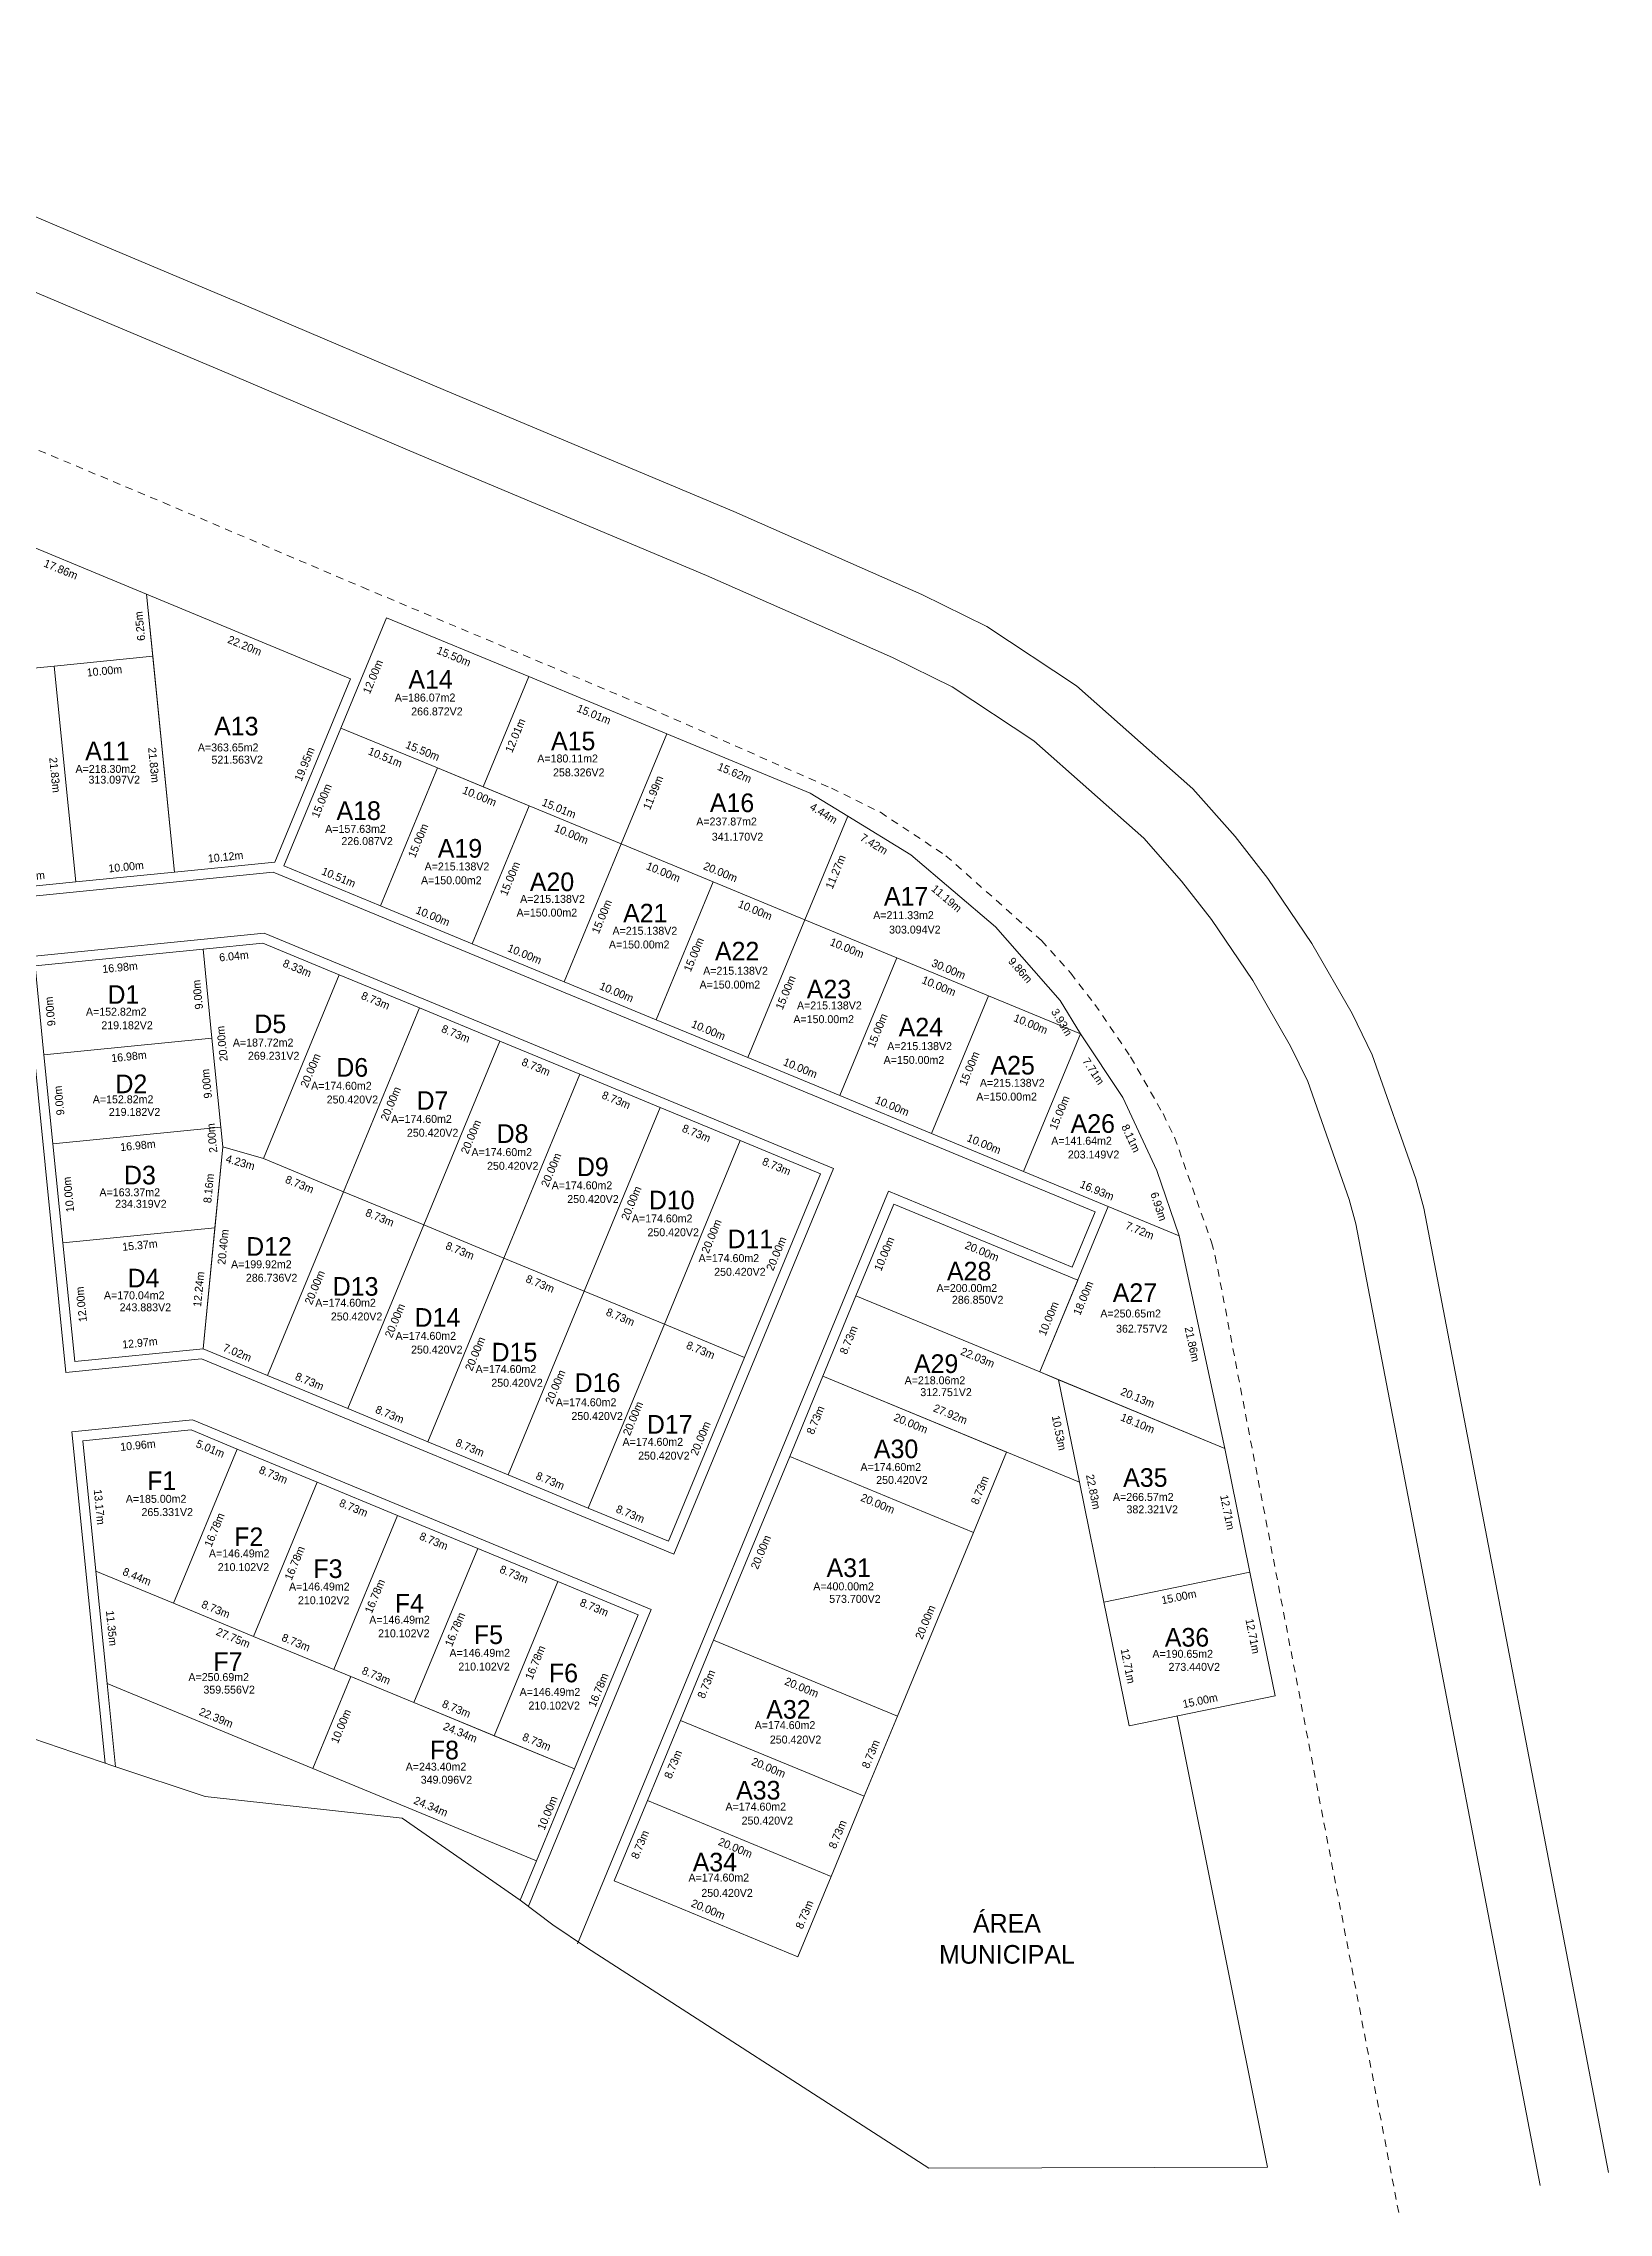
# Model space of a CAD drawing. Header units: metres. Extents: x 20 to 275, y 16 to 253.
# Drawn here: x 117.9 to 275.4, y 16.4 to 234.6 of the extents above; entities that cross this region are included whole.
import ezdxf
from ezdxf.enums import TextEntityAlignment as Align

# ---------------------------------------------------------------- set-up
doc = ezdxf.new("R2010")
doc.units = ezdxf.units.M
doc.linetypes.add('JIS_02_0.7', pattern=[1.35, 0.75, -0.6])
for name, color, linetype, lineweight in [('ACER', 250, 'Continuous', 9), ('CA 4', 250, 'Continuous', 5), ('DERECHO DE VIA', 250, 'JIS_02_0.7', 5), ('LIMITE', 250, 'Continuous', 9), ('LOTES', 250, 'Continuous', 9), ('NOMENCLATURA', 16, 'Continuous', 5)]:
    doc.layers.add(name, color=color, linetype=linetype, lineweight=lineweight)
doc.styles.get("Standard").update_dxf_attribs({"font": ''})
doc.styles.get('Standard').set_extended_font_data('Caviar Dreams')

msp = doc.modelspace()

# ---------------------------------------------------------------- linework, layer by layer
at = {"layer": 'ACER'}
for p, q in [((115.98, 142.69), (140.11, 145.1)), ((140.11, 145.1), (197.37, 121.42)), ((120.16, 100.89), (115.98, 142.69)), ((197.37, 121.42), (181.32, 82.63)), ((133.8, 102.27), (120.16, 100.89)), ((181.32, 82.63), (133.8, 102.27)), ((124.3, 69.64), (125.15, 61.24)), ((165.86, 47.85), (167.49, 51.79))]:
    msp.add_line(p, q, dxfattribs=at)
for points in [[(171.64, 43.45), (202.92, 119.15), (221.4, 111.51), (223.7, 117.05), (141.02, 151.22), (28.24, 139.96), (27.67, 141.38), (28.62, 145.76), (63.98, 234.58)], [(166.68, 47.22), (179.03, 77.08), (132.9, 96.15), (120.76, 94.93), (124.1, 61.6)]]:
    msp.add_lwpolyline(points, dxfattribs=at)
at = {"layer": 'CA 4'}
for points in [[(113.43, 218.67), (124.53, 213.99), (138.32, 208.2), (158.36, 199.68), (187.36, 187.49), (206.28, 179.15), (212.81, 175.93), (221.81, 169.98), (233.53, 159.6), (237.79, 154.81), (241.07, 150.58), (245.51, 144.05), (249.55, 137), (251.56, 132.87), (255.96, 120.37), (256.75, 117.43), (275.35, 20.46)], [(110.69, 212.23), (121.82, 207.54), (135.6, 201.75), (155.64, 193.23), (184.59, 181.06), (203.32, 172.8), (209.32, 169.85), (217.54, 164.42), (228.58, 154.63), (232.4, 150.33), (235.4, 146.46), (239.57, 140.33), (243.36, 133.73), (245.09, 130.16), (249.27, 118.3), (249.92, 115.86), (268.48, 19.15)]]:
    msp.add_lwpolyline(points, dxfattribs=at)
at = {"layer": 'DERECHO DE VIA'}
msp.add_lwpolyline([(59.5, 220.61), (64.44, 217.81), (70.67, 214.42), (78.11, 210.68), (84.14, 207.92), (91, 204.89), (105.02, 198.88), (116.2, 194.17), (129.96, 188.4), (149.99, 179.88), (178.85, 167.74), (197.19, 159.66), (202.09, 157.25), (208.69, 152.88), (218.31, 144.35), (221.24, 141.06), (223.67, 137.93), (227.27, 132.64), (230.53, 126.94), (231.69, 124.56), (235.4, 114.01), (235.78, 112.61), (254.24, 16.41)], dxfattribs=at)
at = {"layer": 'LIMITE'}
msp.add_lwpolyline([(116.82, 64.1), (125.08, 61.27), (134.16, 58.27), (153.99, 56.09), (165.86, 47.85), (169.15, 45.34), (172.54, 43.08), (206.97, 20.88), (241.05, 20.97), (231.95, 66.35)], dxfattribs=at)
at = {"layer": 'LOTES'}
for points in [[(111.78, 186.02), (114.52, 192.54), (108.74, 194.93), (103.43, 170.41), (109.01, 170.97), (118.96, 171.96), (128.91, 172.96), (128.28, 179.18)], [(148.79, 170.68), (128.28, 179.18), (131.09, 151.24), (141.16, 152.24)], [(152.41, 176.81), (147.82, 165.72), (157.53, 161.71), (162.14, 159.8), (166.74, 170.9)], [(128.91, 172.96), (118.96, 171.96), (121.14, 150.24), (131.09, 151.24)], [(118.96, 171.96), (109.01, 170.97), (111.19, 149.25), (121.14, 150.24)], [(180.6, 165.15), (166.74, 170.9), (166.74, 170.9), (162.14, 159.8), (166.77, 157.89), (176.02, 154.07)], [(157.53, 161.71), (147.82, 165.72), (142.09, 151.86), (151.8, 147.85)], [(195.02, 159.16), (180.6, 165.15), (176.02, 154.07), (185.26, 150.25), (194.5, 146.43), (198.81, 156.85)], [(166.77, 157.89), (157.53, 161.71), (151.8, 147.85), (161.04, 144.03)], [(176.02, 154.07), (166.77, 157.89), (161.04, 144.03), (170.28, 140.21)], [(205.15, 152.98), (198.81, 156.85), (194.5, 146.43), (203.74, 142.61), (212.98, 138.79), (222.23, 134.97), (220.19, 138.33), (213.67, 145.72)], [(185.26, 150.25), (176.02, 154.07), (170.28, 140.21), (179.53, 136.39)], [(194.5, 146.43), (185.26, 150.25), (179.53, 136.39), (188.77, 132.57)], [(203.74, 142.61), (194.5, 146.43), (188.77, 132.57), (198.01, 128.75)], [(147.66, 140.9), (139.96, 144.08), (133.95, 143.48), (134.85, 134.53), (135.75, 125.57), (135.95, 123.59), (140.02, 122.42)], [(133.95, 143.48), (117.06, 141.8), (117.95, 132.84), (134.85, 134.53)], [(212.98, 138.79), (203.74, 142.61), (198.01, 128.75), (207.25, 124.93)], [(155.73, 137.57), (147.66, 140.9), (140.02, 122.42), (148.08, 119.09)], [(163.8, 134.23), (155.73, 137.57), (148.08, 119.09), (156.15, 115.75)], [(222.23, 134.97), (212.98, 138.79), (207.25, 124.93), (216.49, 121.11)], [(134.85, 134.53), (117.95, 132.84), (118.85, 123.89), (135.75, 125.57)], [(171.86, 130.9), (163.8, 134.23), (156.15, 115.75), (164.22, 112.42)], [(226.49, 128.55), (222.23, 134.97), (216.49, 121.11), (232.14, 114.64), (229.92, 121.21)], [(179.93, 127.56), (171.86, 130.9), (164.22, 112.42), (172.29, 109.08)], [(188, 124.23), (179.93, 127.56), (172.29, 109.08), (180.36, 105.75)], [(135.95, 123.59), (135.75, 125.57), (118.85, 123.89), (119.85, 113.94), (135.15, 115.46)], [(148.08, 119.09), (140.02, 122.42), (135.95, 123.59), (133.95, 103.29), (140.44, 100.6)], [(196.07, 120.9), (188, 124.23), (180.36, 105.75), (188.43, 102.41)], [(156.15, 115.75), (148.08, 119.09), (140.44, 100.6), (148.51, 97.27)], [(221.95, 110.2), (203.46, 117.84), (199.64, 108.6), (218.12, 100.96)], [(164.22, 112.42), (156.15, 115.75), (148.51, 97.27), (156.58, 93.94)], [(232.14, 114.64), (225, 117.59), (218.12, 100.96), (236.73, 93.27)], [(135.15, 115.46), (119.85, 113.94), (121.05, 102), (133.95, 103.29)], [(172.29, 109.08), (164.22, 112.42), (156.58, 93.94), (164.64, 90.6)], [(180.36, 105.75), (172.29, 109.08), (164.64, 90.6), (172.71, 87.27)], [(218.12, 100.96), (199.64, 108.6), (196.3, 100.53), (222.11, 89.87), (220, 100.18)], [(188.43, 102.41), (180.36, 105.75), (172.71, 87.27), (180.78, 83.93)], [(214.79, 92.89), (196.3, 100.53), (192.97, 92.47), (211.45, 84.83)], [(236.73, 93.27), (220, 100.18), (222.11, 89.87), (224.58, 77.82), (239.27, 80.82)], [(137.38, 93.21), (132.75, 95.13), (121.85, 94.04), (123.17, 80.93), (130.97, 77.71)], [(145.45, 89.88), (137.38, 93.21), (130.97, 77.71), (139.04, 74.37)], [(211.45, 84.83), (192.97, 92.47), (185.32, 73.98), (203.81, 66.34)], [(153.52, 86.54), (145.45, 89.88), (139.04, 74.37), (147.11, 71.04)], [(161.59, 83.21), (153.52, 86.54), (147.11, 71.04), (155.17, 67.7)], [(169.66, 79.87), (161.59, 83.21), (155.17, 67.7), (163.24, 64.37)], [(139.04, 74.37), (130.97, 77.71), (123.17, 80.93), (124.3, 69.64), (144.99, 61.09), (148.82, 70.33), (147.11, 71.04)], [(239.27, 80.82), (224.58, 77.82), (227.12, 65.36), (241.82, 68.37)], [(177.72, 76.54), (169.66, 79.87), (163.24, 64.37), (171.31, 61.03)], [(185.32, 73.98), (181.99, 65.92), (200.47, 58.28), (203.81, 66.34)], [(148.82, 70.33), (144.99, 61.09), (167.49, 51.79), (171.31, 61.03)], [(200.47, 58.28), (181.99, 65.92), (178.65, 57.85), (197.13, 50.21)], [(197.13, 50.21), (178.65, 57.85), (175.31, 49.78), (193.8, 42.14)]]:
    msp.add_lwpolyline(points, close=True, dxfattribs=at)

# ---------------------------------------------------------------- texts
at = {"layer": 'NOMENCLATURA'}
for s, rotation, p in [('17.86m', 337.4939, (119.65, 181.68)), ('6.25m', 95.7354, (127.6, 175.97)), ('22.20m', 337.4939, (138.15, 174.01)), ('12.00m', 67.5294, (151.04, 170.88)), ('15.50m', 337.6066, (159.19, 172.93)), ('10.00m', 5.704, (124.03, 171.47)), ('15.01m', 337.6066, (173.28, 167.1)), ('12.01m', 67.5294, (165.36, 164.97)), ('21.83m', 275.7354, (129, 162)), ('19.95m', 67.5294, (144.16, 162.09)), ('10.51m', 337.5455, (152.29, 162.79)), ('15.50m', 337.6066, (156.05, 163.44)), ('21.83m', 275.7354, (119.05, 161)), ('15.62m', 337.4427, (187.43, 161.23)), ('15.00m', 67.5294, (145.88, 158.41)), ('10.00m', 337.5455, (161.77, 158.87)), ('11.99m', 67.5294, (179.23, 159.23)), ('15.01m', 337.6066, (169.77, 157.65)), ('4.44m', 328.6401, (196.39, 157.15)), ('15.00m', 67.5294, (155.59, 154.4)), ('10.00m', 337.5455, (171.01, 155.06)), ('7.42m', 328.6401, (201.46, 154.06)), ('10.12m', 5.704, (136.22, 152.77)), ('11.27m', 67.5294, (197.58, 151.26)), ('10.00m', 5.704, (116.26, 150.78)), ('10.00m', 5.704, (126.21, 151.77)), ('10.51m', 337.5294, (147.6, 150.72)), ('15.00m', 67.5294, (164.83, 150.58)), ('10.00m', 337.5455, (180.26, 151.24)), ('20.00m', 337.5455, (186.01, 151.24)), ('15.00m', 67.5294, (174.07, 146.76)), ('10.00m', 337.5455, (189.5, 147.42)), ('11.19m', 319.5677, (208.76, 148.59)), ('10.00m', 337.5455, (157.07, 146.81)), ('15.00m', 67.5294, (183.32, 142.94)), ('10.00m', 337.5455, (198.74, 143.6)), ('16.98m', 5.704, (125.6, 141.65)), ('6.04m', 5.704, (137.06, 142.79)), ('8.33m', 337.5455, (143.43, 141.57)), ('10.00m', 337.5455, (166.31, 142.99)), ('30.00m', 337.5455, (208.96, 141.48)), ('9.86m', 311.4236, (216.18, 141.37)), ('9.00m', 95.7354, (133.41, 138.91)), ('10.00m', 337.5455, (175.56, 139.17)), ('15.00m', 67.5294, (192.56, 139.12)), ('10.00m', 337.5455, (207.98, 139.78)), ('9.00m', 95.7354, (118.57, 137.22)), ('8.73m', 337.5455, (151.31, 138.31)), ('3.93m', 301.2298, (220.35, 136.13)), ('20.00m', 95.7354, (135.86, 133.98)), ('8.73m', 337.5455, (159.38, 134.98)), ('10.00m', 337.5455, (184.8, 135.35)), ('15.00m', 67.5294, (201.8, 135.3)), ('10.00m', 337.5455, (217.22, 135.96)), ('16.98m', 5.704, (126.5, 132.69)), ('15.00m', 67.5294, (211.04, 131.48)), ('9.00m', 95.7354, (134.31, 129.95)), ('20.00m', 67.5294, (144.76, 131.28)), ('8.73m', 337.5455, (167.45, 131.64)), ('10.00m', 337.5455, (194.04, 131.53)), ('7.71m', 303.5994, (223.53, 131.21)), ('9.00m', 95.7354, (119.47, 128.26)), ('20.00m', 67.5294, (152.83, 127.94)), ('8.73m', 337.5455, (175.52, 128.31)), ('10.00m', 337.5455, (203.28, 127.71)), ('15.00m', 67.5294, (220.11, 127.04)), ('2.00m', 95.7354, (134.85, 124.48)), ('20.00m', 67.5294, (160.9, 124.61)), ('8.73m', 337.5455, (183.59, 124.97)), ('10.00m', 337.5455, (212.52, 123.89)), ('8.11m', 295.0539, (227.3, 124.46)), ('16.98m', 5.704, (127.4, 123.74)), ('4.23m', 343.9979, (137.71, 122.04)), ('20.00m', 67.5294, (168.97, 121.28)), ('8.73m', 337.5455, (191.65, 121.64)), ('10.00m', 95.7354, (120.42, 118.81)), ('8.16m', 84.3879, (134.52, 119.43)), ('8.73m', 337.5455, (143.67, 119.83)), ('16.93m', 337.5455, (223.89, 119.23)), ('20.00m', 67.5294, (177.03, 117.94)), ('6.93m', 288.6622, (230.09, 117.61)), ('8.73m', 337.5455, (151.74, 116.49)), ('20.00m', 67.5294, (185.1, 114.61)), ('7.72m', 337.5455, (228.19, 115.19)), ('15.37m', 5.704, (127.6, 113.71)), ('20.40m', 84.3879, (135.97, 113.53)), ('8.73m', 337.5455, (159.8, 113.16)), ('8.73m', 337.5455, (159.8, 113.16)), ('20.00m', 67.5294, (191.62, 112.86)), ('10.00m', 67.5294, (202.48, 112.84)), ('20.00m', 337.5455, (212.32, 113.1)), ('12.00m', 95.7354, (121.7, 107.76)), ('12.24m', 84.3879, (133.52, 109.28)), ('20.00m', 67.5294, (145.19, 109.46)), ('8.73m', 337.5455, (167.87, 109.83)), ('18.00m', 67.5294, (222.5, 108.39)), ('20.00m', 67.5294, (153.25, 106.13)), ('8.73m', 337.5455, (175.94, 106.49)), ('10.00m', 67.5294, (219.01, 106.33)), ('8.73m', 67.5294, (198.9, 104.18)), ('12.97m', 5.704, (127.6, 103.89)), ('7.02m', 337.5455, (137.4, 102.91)), ('20.00m', 67.5294, (161.32, 102.79)), ('8.73m', 337.5455, (184.01, 103.16)), ('22.03m', 337.5455, (211.88, 102.42)), ('8.73m', 337.5455, (144.67, 100.02)), ('20.00m', 67.5294, (169.39, 99.46)), ('20.13m', 337.5455, (227.98, 98.38)), ('8.73m', 337.5455, (152.74, 96.69)), ('20.00m', 67.5294, (177.2, 96.28)), ('8.73m', 67.5294, (195.56, 96.12)), ('20.00m', 337.5455, (205.16, 95.79)), ('27.92m', 337.5455, (209.14, 96.72)), ('10.53m', 281.557, (220.08, 94.83)), ('18.10m', 337.5455, (227.98, 95.8)), ('10.96m', 5.704, (127.4, 93.59)), ('5.01m', 337.5455, (134.69, 93.24)), ('8.73m', 337.5455, (160.81, 93.35)), ('20.00m', 67.5294, (183.99, 94.28)), ('8.73m', 337.5455, (141.03, 90.62)), ('8.73m', 337.5455, (168.88, 90.02)), ('8.73m', 67.5294, (212.1, 89.08)), ('22.83m', 281.557, (223.52, 88.91)), ('13.17m', 275.7354, (123.53, 87.38)), ('8.73m', 337.5455, (149.1, 87.29)), ('8.73m', 337.5455, (176.94, 86.68)), ('20.00m', 337.5455, (201.83, 87.72)), ('12.71m', 281.557, (237.02, 86.85)), ('16.78m', 67.5294, (135.1, 85.08)), ('16.78m', 67.5294, (143.17, 81.74)), ('8.73m', 337.5455, (157.17, 83.95)), ('20.00m', 67.5294, (190.07, 82.84)), ('8.44m', 337.5455, (127.31, 80.38)), ('8.73m', 337.5455, (165.24, 80.62)), ('16.78m', 67.5294, (151.24, 78.41)), ('15.00m', 11.557, (232.12, 78.34)), ('11.35m', 275.7354, (124.76, 75.19)), ('8.73m', 337.5455, (135.24, 77.1)), ('16.78m', 67.5294, (159.3, 75.07)), ('8.73m', 337.5455, (173.31, 77.28)), ('20.00m', 67.5294, (206.61, 75.8)), ('27.75m', 337.5455, (136.99, 74.23)), ('8.73m', 337.5455, (143.31, 73.76)), ('12.71m', 281.557, (239.57, 74.39)), ('16.78m', 67.5294, (167.37, 71.74)), ('12.71m', 281.557, (227.01, 71.39)), ('8.73m', 337.5455, (151.38, 70.43)), ('16.78m', 67.5294, (173.72, 68.98)), ('8.73m', 67.5294, (184.58, 69.57)), ('20.00m', 337.5455, (194.18, 69.24)), ('8.73m', 337.5455, (159.45, 67.09)), ('15.00m', 11.557, (234.26, 67.9)), ('22.39m', 337.5455, (135.27, 66.19)), ('10.00m', 67.5294, (147.83, 65.33)), ('24.34m', 337.5455, (159.83, 64.71)), ('8.73m', 337.5455, (167.52, 63.76)), ('8.73m', 67.5294, (201.12, 62.53)), ('8.73m', 67.5294, (181.24, 61.5)), ('20.00m', 337.5455, (190.85, 61.17)), ('24.34m', 337.5455, (156.87, 57.26)), ('10.00m', 67.5294, (168.6, 56.61)), ('8.73m', 67.5294, (177.91, 53.43)), ('8.73m', 67.5294, (197.79, 54.46)), ('20.00m', 337.5455, (187.51, 53.11)), ('20.00m', 337.5455, (184.77, 46.92)), ('8.73m', 67.5294, (194.45, 46.39))]:
    msp.add_text(s, height=0.8, rotation=rotation, dxfattribs=at).set_placement(p, align=Align.MIDDLE)
at = {"layer": 'NOMENCLATURA', "lineweight": 60}
for s, p in [('A=186.07m2', (156.29, 168.79)), ('266.872V2', (157.48, 167.39)), ('A=363.65m2', (136.48, 163.77)), ('A=218.30m2', (124.17, 161.61)), ('521.563V2', (137.39, 162.54)), ('A=180.11m2', (170.63, 162.66)), ('258.326V2', (171.75, 161.26)), ('313.097V2', (125.02, 160.53)), ('A=157.63m2', (149.29, 155.58)), ('A=237.87m2', (186.62, 156.32)), ('341.170V2', (187.72, 154.79)), ('226.087V2', (150.46, 154.35)), ('A=150.00m2', (158.93, 150.41)), ('A=215.138V2', (159.5, 151.8)), ('A=215.138V2', (169.11, 148.54)), ('A=150.00m2', (168.54, 147.16)), ('A=211.33m2', (204.42, 146.9)), ('A=150.00m2', (177.83, 143.95)), ('A=215.138V2', (178.4, 145.33)), ('303.094V2', (205.56, 145.45)), ('A=150.00m2', (186.95, 139.92)), ('A=215.138V2', (187.52, 141.31)), ('A=152.82m2', (125.22, 137.19)), ('A=215.138V2', (196.96, 137.82)), ('219.182V2', (126.31, 135.83)), ('A=150.00m2', (196.39, 136.44)), ('A=187.72m2', (140, 134.09)), ('269.231V2', (141.06, 132.76)), ('A=215.138V2', (206.04, 133.73)), ('A=150.00m2', (205.47, 132.34)), ('A=152.82m2', (125.91, 128.38)), ('A=174.60m2', (147.87, 129.74)), ('250.420V2', (148.98, 128.36)), ('A=150.00m2', (214.79, 128.65)), ('A=215.138V2', (215.36, 130.04)), ('219.182V2', (127.06, 127.11)), ('A=174.60m2', (155.93, 126.41)), ('250.420V2', (157.05, 125.02)), ('A=141.64m2', (222.33, 124.21)), ('A=174.60m2', (164, 123.07)), ('203.149V2', (223.54, 122.83)), ('250.420V2', (165.11, 121.69)), ('A=174.60m2', (172.07, 119.73)), ('A=163.37m2', (126.58, 119.03)), ('234.319V2', (127.7, 117.87)), ('250.420V2', (173.18, 118.35)), ('A=174.60m2', (180.14, 116.4)), ('250.420V2', (181.25, 115.01)), ('A=199.92m2', (139.82, 111.79)), ('A=174.60m2', (186.85, 112.41)), ('250.420V2', (187.96, 111.03)), ('286.736V2', (140.85, 110.43)), ('A=200.00m2', (210.79, 109.4)), ('A=170.04m2', (127.03, 108.67)), ('243.883V2', (128.15, 107.46)), ('A=174.60m2', (148.29, 107.92)), ('250.420V2', (149.4, 106.54)), ('286.850V2', (211.88, 108.22)), ('A=250.65m2', (227.27, 106.84)), ('A=174.60m2', (156.36, 104.59)), ('362.757V2', (228.39, 105.31)), ('250.420V2', (157.47, 103.21)), ('A=174.60m2', (164.42, 101.25)), ('A=218.06m2', (207.58, 100.12)), ('250.420V2', (165.54, 99.87)), ('A=174.60m2', (172.49, 97.91)), ('312.751V2', (208.7, 98.93)), ('250.420V2', (173.6, 96.53)), ('A=174.60m2', (179.2, 93.93)), ('250.420V2', (180.31, 92.54)), ('A=174.60m2', (203.14, 91.4)), ('250.420V2', (204.26, 90.1)), ('A=185.00m2', (129.23, 88.2)), ('265.331V2', (130.35, 86.87)), ('A=266.57m2', (228.54, 88.39)), ('382.321V2', (229.44, 87.14)), ('A=146.49m2', (137.59, 82.71)), ('210.102V2', (138.02, 81.33)), ('A=146.49m2', (145.65, 79.38)), ('A=400.00m2', (198.39, 79.4)), ('573.700V2', (199.53, 78.14)), ('210.102V2', (146.09, 78)), ('A=146.49m2', (153.72, 76.04)), ('210.102V2', (154.15, 74.67)), ('A=146.49m2', (161.79, 72.71)), ('A=190.65m2', (232.51, 72.61)), ('A=250.69m2', (135.53, 70.27)), ('210.102V2', (162.22, 71.33)), ('273.440V2', (233.67, 71.3)), ('359.556V2', (136.58, 69.01)), ('A=146.49m2', (168.85, 68.78)), ('210.102V2', (169.28, 67.41)), ('A=174.60m2', (192.5, 65.44)), ('250.420V2', (193.56, 63.99)), ('A=243.40m2', (157.39, 61.26)), ('349.096V2', (158.44, 59.95)), ('A=174.60m2', (189.56, 57.24)), ('250.420V2', (190.72, 55.84)), ('A=174.60m2', (185.84, 50.11)), ('250.420V2', (186.67, 48.57))]:
    msp.add_text(s, height=0.8, dxfattribs=at).set_placement(p, align=Align.MIDDLE)
msp.add_text('21.86m', height=0.8, rotation=282.1066, dxfattribs=at).set_placement((233.46, 103.75), align=Align.MIDDLE)
at = {"layer": 'NOMENCLATURA', "lineweight": 60, "char_height": 1.875, "attachment_point": 1}
for s, width, heights, insert in [('A14', 1.875, [0], (154.61, 171.55)), ('A13', 1.875, [0], (135.07, 166.85)), ('A11', 1.875, [0], (122.1, 164.36)), ('A15', 1.875, [0], (168.96, 165.36)), ('A18', 1.875, [0], (147.38, 158.35)), ('A16', 1.875, [0], (184.94, 159.14)), ('A19', 1.875, [0], (157.57, 154.56)), ('A20', 1.875, [0], (166.83, 151.19)), ('A17', 1.875, [0], (202.45, 149.74)), ('A21', 1.875, [0], (176.21, 148.04)), ('A22', 1.875, [0], (185.45, 144.22)), ('D1', 2.0943, [0], (124.34, 139.86)), ('A23', 1.875, [0], (194.69, 140.4)), ('D5', 2.0943, [0], (139.12, 136.91)), ('A24', 1.875, [0], (203.93, 136.58)), ('D6', 2.0943, [0], (147.36, 132.53)), ('A25', 1.875, [0], (213.17, 132.75)), ('D2', 2.0943, [0], (125.14, 130.87)), ('D7', 2.0943, [0], (155.43, 129.2)), ('A26', 1.875, [0], (221.23, 126.88)), ('D8', 2.0943, [0], (163.49, 125.87)), ('D9', 2.0943, [1.93], (171.56, 122.53)), ('D3', 2.0943, [0], (126, 121.7)), ('D10', 2.0943, [0], (178.8, 119.19)), ('D12', 2.0943, [0], (138.29, 114.52)), ('D11', 2.0943, [0], (186.71, 115.28)), ('D4', 2.0943, [0], (126.36, 111.34)), ('A28', 1.875, [0], (208.79, 112.04)), ('D13', 2.0943, [0], (147, 110.5)), ('A27', 1.875, [0], (225.47, 109.87)), ('D14', 2.0943, [0], (155.23, 107.38)), ('D15', 2.0943, [0], (162.98, 103.89)), ('A29', 1.875, [0], (205.47, 102.73)), ('D16', 2.0943, [0], (171.34, 100.82)), ('D17', 2.0943, [0], (178.6, 96.63)), ('A30', 1.875, [0], (201.44, 94.16)), ('F1', 2.0943, [0], (128.33, 90.95)), ('A35', 1.875, [0], (226.52, 91.28)), ('F2', 2.0943, [0], (137.09, 85.32)), ('F3', 2.0943, [0], (145.06, 82.11)), ('A31', 1.875, [0], (196.68, 82.21)), ('F4', 2.0943, [0], (153.25, 78.62)), ('F5', 2.0943, [0], (161.2, 75.47)), ('A36', 1.875, [0], (230.71, 75.21)), ('F7', 2.0943, [0], (134.99, 72.76)), ('F6', 2.0943, [0], (168.75, 71.62)), ('A32', 1.875, [0], (190.61, 67.96)), ('F8', 2.0943, [0], (156.77, 63.87)), ('A33', 1.875, [0], (187.58, 59.83)), ('A34', 1.875, [0], (183.21, 52.6)), ('\\pxqc;ÁREA MUNICIPAL', 1.875, [0], (213.89, 46.45))]:
    msp.add_mtext_dynamic_manual_height_columns(s, width=width, gutter_width=9.38, heights=heights, dxfattribs=dict(at, insert=insert))

doc.saveas('drawing.dxf')
